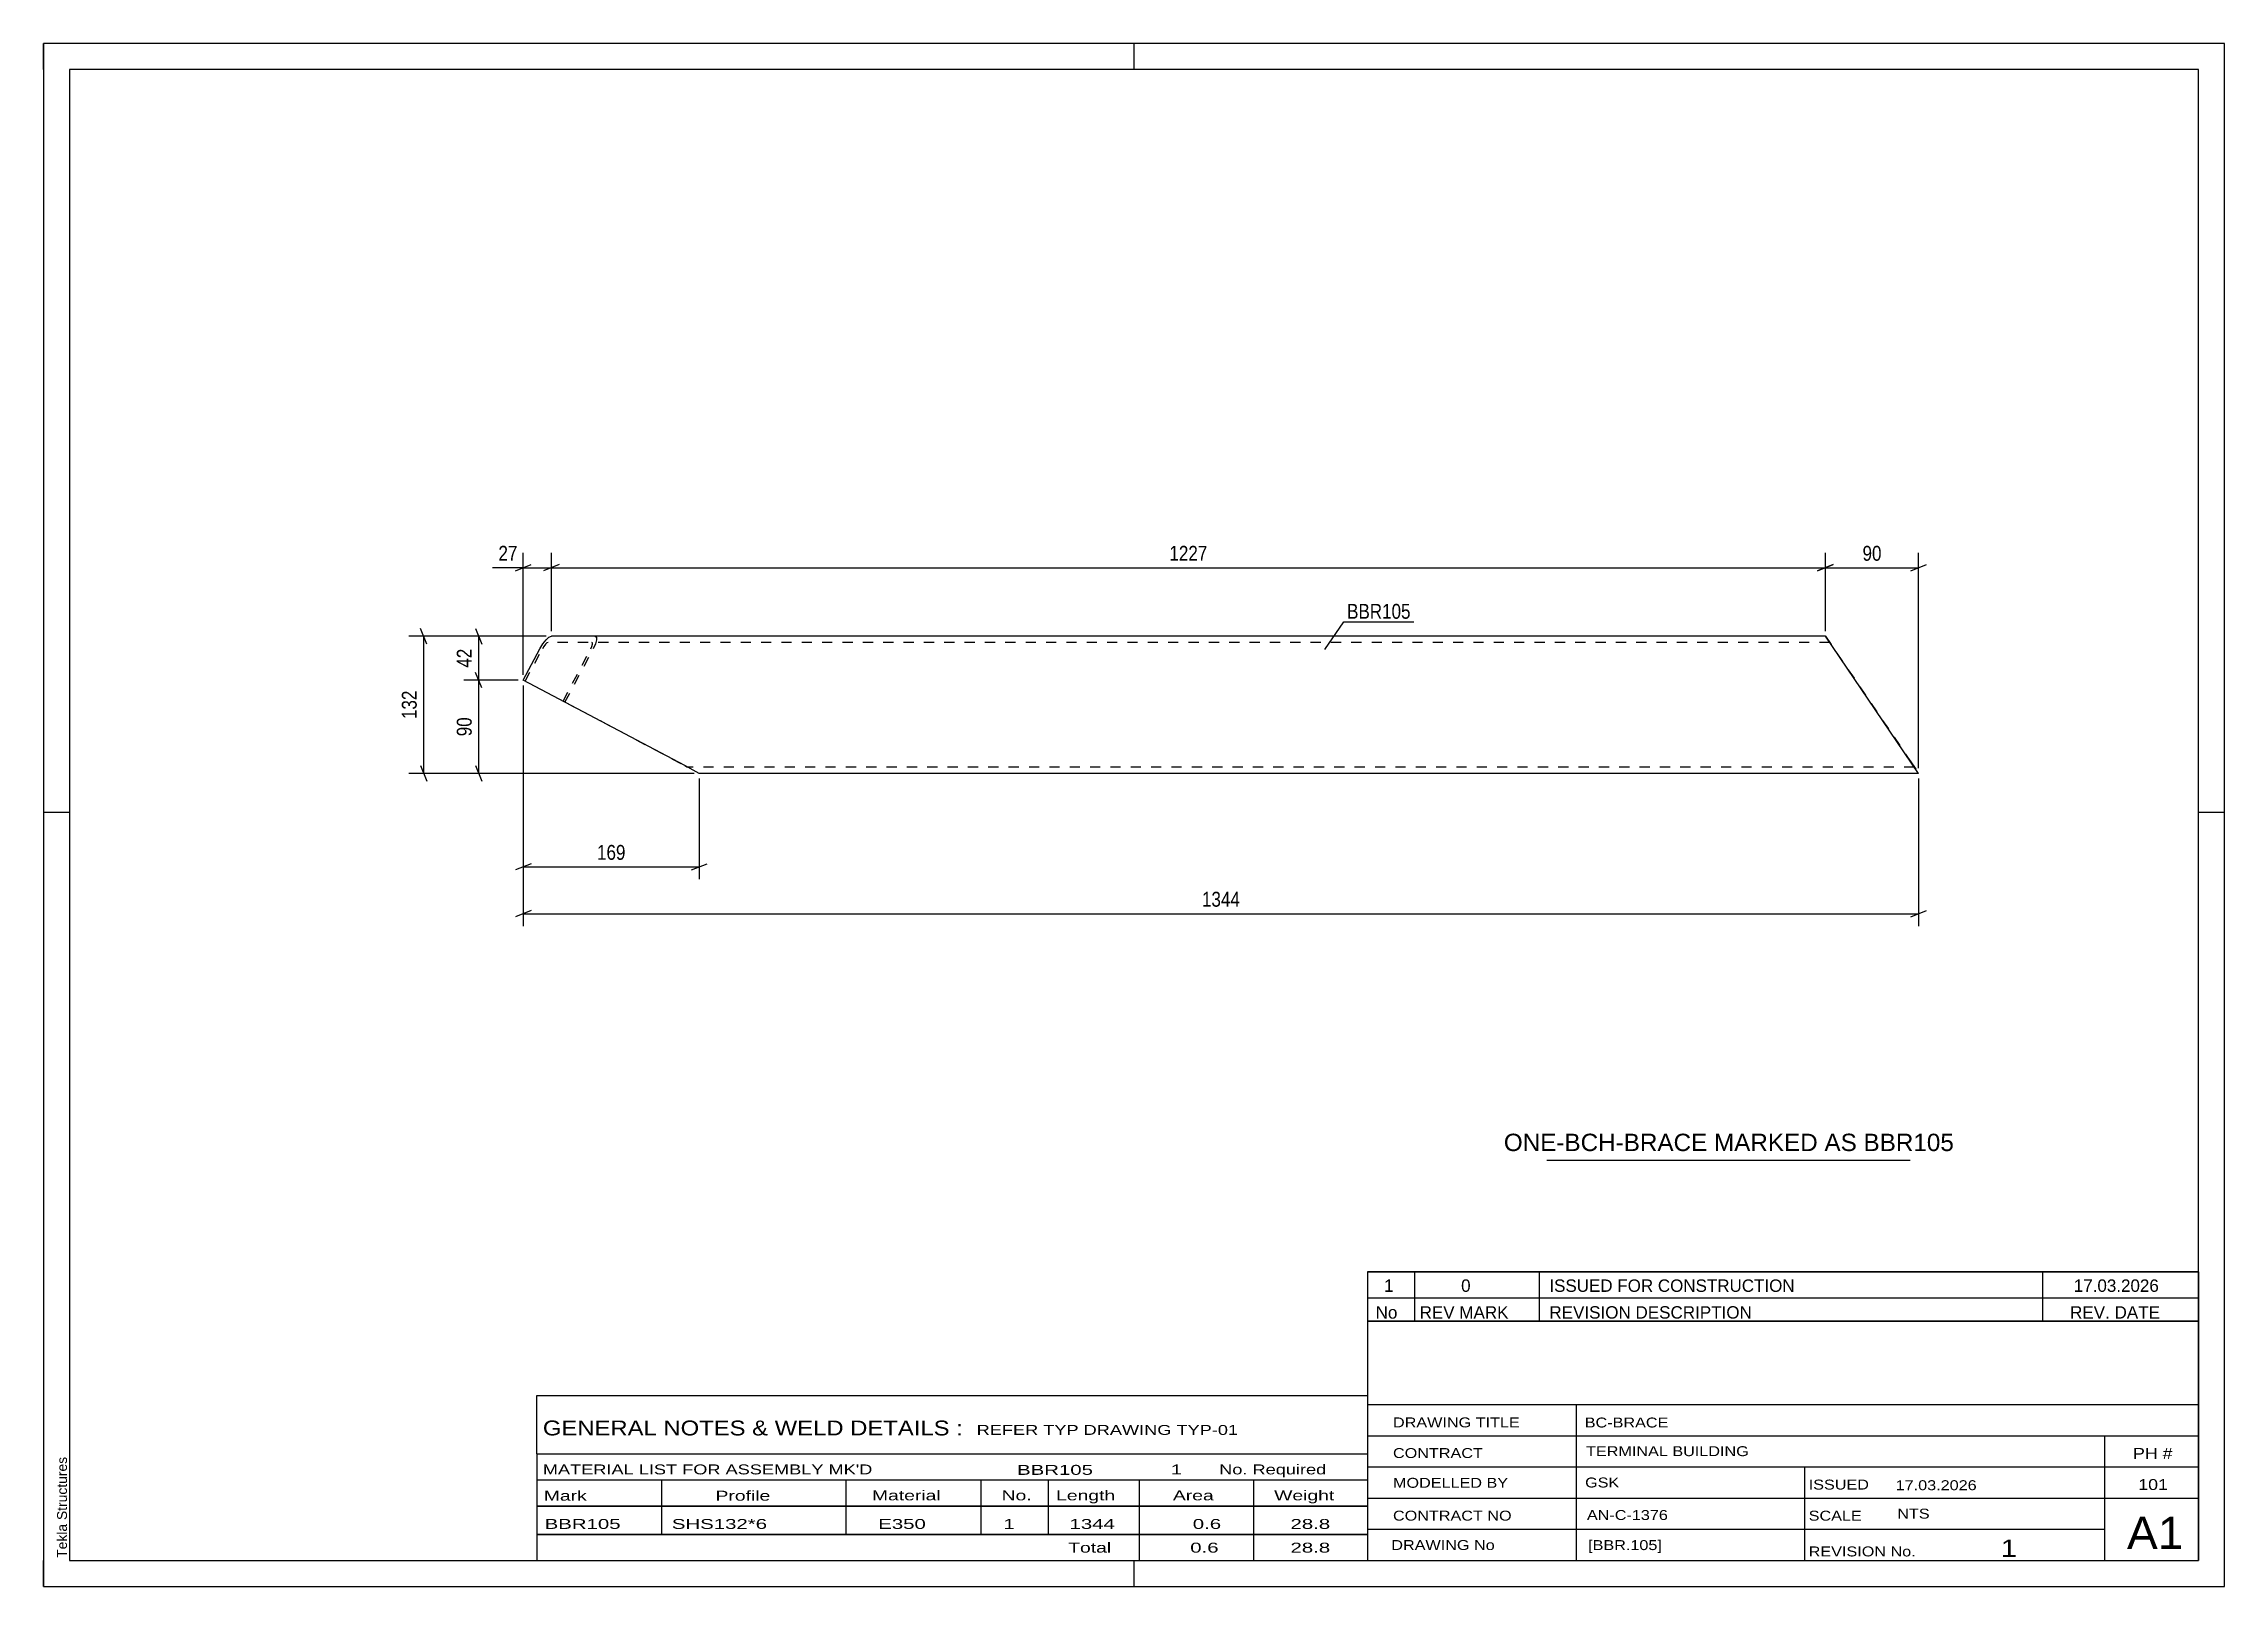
# Model space of a CAD drawing. Header units: millimetres. Extents: x 0 to 420, y 0 to 297.
import ezdxf

# ---------------------------------------------------------------- set-up
doc = ezdxf.new("R2010")
doc.units = ezdxf.units.MM
doc.linetypes.add('DXK_LINE_DOT2', pattern=[3.9198, 1.9599, -1.9599])
doc.styles.add('Arial', font='ARIAL.TTF', dxfattribs={"height": 0.2})
doc.styles.add('Arial Narrow', font='ARIALN.TTF', dxfattribs={"height": 0.2})

# ---------------------------------------------------------------- blocks, each defined once
blk = doc.blocks.new('Unknown-580741195-1161')
at = {"color": 5, "linetype": 'Continuous'}
for p, q in [((420, 297), (0, 297)), ((0, 297), (0, 0)), ((0, 292), (0, 297)), ((210, 292), (210, 297)), ((420, 0), (420, 297)), ((415, 292), (5, 292)), ((5, 292), (5, 5)), ((415, 5), (415, 292)), ((5, 149), (0, 149)), ((420, 149), (415, 149)), ((0, 0), (0, 5)), ((5, 5), (415, 5)), ((210, 0), (210, 5)), ((0, 0), (420, 0))]:
    blk.add_line(p, q, dxfattribs=at)
at = {"color": 174, "linetype": 'Continuous', "style": 'Arial'}
blk.add_text('Tekla Structures', height=1.9102, rotation=90, dxfattribs=at).set_placement((4.5, 5.5))
blk = doc.blocks.new('Part-580741195-1270 - 1252')
at = {"color": 2, "linetype": 'Continuous'}
for p, q in [((95.58, 180.52), (96.14, 181.43)), ((96.14, 181.43), (96.76, 182.21)), ((96.76, 182.21), (97.33, 182.73)), ((97.33, 182.73), (97.79, 182.92)), ((343.16, 182.92), (97.79, 182.92)), ((343.16, 182.92), (343.16, 182.92)), ((361.11, 156.52), (343.16, 182.92)), ((92.38, 174.46), (95.58, 180.52)), ((123.48, 158), (92.38, 174.46)), ((126.28, 156.52), (123.48, 158)), ((126.28, 156.52), (126.28, 156.52)), ((361.11, 156.52), (126.28, 156.52)), ((361.11, 156.52), (361.11, 156.52))]:
    blk.add_line(p, q, dxfattribs=at)
at = {"color": 7, "linetype": 'DXK_LINE_DOT2'}
for p, q in [((96.33, 180.97), (96.05, 180.52)), ((96.64, 181.36), (96.33, 180.97)), ((96.93, 181.62), (96.64, 181.36)), ((97.15, 181.72), (96.93, 181.62)), ((343.97, 181.72), (97.15, 181.72)), ((105.4, 180.52), (105.61, 180.97)), ((105.7, 181.62), (105.57, 181.72)), ((105.61, 180.97), (105.71, 181.36)), ((105.71, 181.43), (105.7, 181.62)), ((105.71, 181.36), (105.71, 181.43)), ((106.28, 181.43), (105.87, 180.52)), ((106.2, 182.92), (106.47, 182.73)), ((106.49, 182.21), (106.28, 181.43)), ((106.47, 182.73), (106.49, 182.21)), ((343.16, 182.92), (360.29, 157.72)), ((92.74, 174.27), (96.05, 180.52)), ((100.05, 170.4), (105.4, 180.52)), ((100.41, 170.21), (105.87, 180.52)), ((126.28, 156.52), (100.05, 170.4)), ((123.48, 158), (124.01, 157.72)), ((124.01, 157.72), (124.01, 157.72)), ((360.29, 157.72), (124.01, 157.72)), ((126.28, 156.52), (126.28, 156.52)), ((359.79, 158.46), (359.48, 158.92)), ((359.48, 158.92), (361.11, 156.52)), ((360.23, 157.81), (360.1, 158)), ((360.29, 157.72), (360.23, 157.81)), ((360.29, 157.72), (360.29, 157.72))]:
    blk.add_line(p, q, dxfattribs=at)
blk = doc.blocks.new('StraightDimension-580741195-1365 - 1252')
at = {"color": 7, "linetype": 'Continuous'}
for p, q in [((92.38, 173.46), (92.38, 127.1)), ((361.11, 155.52), (361.11, 127.1)), ((93.88, 130.1), (90.88, 128.9)), ((92.38, 129.5), (361.11, 129.5)), ((359.61, 128.9), (362.61, 130.1))]:
    blk.add_line(p, q, dxfattribs=at)
at = {"color": 0}
blk.add_wipeout([(231, 130.25), (231, 134.45), (222.49, 134.45), (222.49, 130.25)], dxfattribs=at)
at = {"color": 3, "style": 'Arial Narrow'}
blk.add_text('1344', height=2.863, dxfattribs=at).set_placement((223.09, 130.85))
blk = doc.blocks.new('StraightDimension-580741195-1533 - 1252')
at = {"color": 7, "linetype": 'Continuous'}
for p, q in [((96.79, 182.92), (80.94, 182.92)), ((83.19, 184.42), (84.39, 181.42)), ((83.79, 174.46), (83.79, 182.92)), ((91.38, 174.46), (80.94, 174.46)), ((84.39, 172.96), (83.19, 175.96))]:
    blk.add_line(p, q, dxfattribs=at)
at = {"color": 0}
blk.add_wipeout([(83.04, 181.11), (78.84, 181.11), (78.84, 176.26), (83.04, 176.26)], dxfattribs=at)
at = {"color": 3, "style": 'Arial Narrow'}
blk.add_text('42', height=2.863, rotation=90.0002, dxfattribs=at).set_placement((82.44, 176.86))
blk = doc.blocks.new('StraightDimension-580741195-1489 - 1252')
at = {"color": 7, "linetype": 'Continuous'}
for p, q in [((92.38, 175.46), (92.38, 198.95)), ((97.79, 183.92), (97.79, 198.95)), ((90.88, 195.5), (93.88, 196.7)), ((92.38, 196.1), (97.79, 196.1)), ((99.29, 196.7), (96.29, 195.5))]:
    blk.add_line(p, q, dxfattribs=at)
at = {"color": 0}
blk.add_wipeout([(91.85, 196.85), (91.85, 201.05), (87, 201.05), (87, 196.85)], dxfattribs=at)
at = {"color": 7, "linetype": 'Continuous'}
blk.add_line((92.38, 196.1), (86.47, 196.1), dxfattribs=at)
blk.add_line((92.38, 196.1), (86.47, 196.1), dxfattribs=at)
at = {"color": 3, "style": 'Arial Narrow'}
blk.add_text('27', height=2.863, dxfattribs=at).set_placement((87.6, 197.45))
blk = doc.blocks.new('StraightDimension-580741195-1382 - 1252')
at = {"color": 7, "linetype": 'Continuous'}
for p, q in [((92.38, 173.46), (92.38, 136.12)), ((126.28, 155.52), (126.28, 136.12)), ((93.88, 139.12), (90.88, 137.92)), ((124.78, 137.92), (127.78, 139.12)), ((92.38, 138.52), (126.28, 138.52))]:
    blk.add_line(p, q, dxfattribs=at)
at = {"color": 0}
blk.add_wipeout([(112.67, 139.27), (112.67, 143.47), (105.98, 143.47), (105.98, 139.27)], dxfattribs=at)
at = {"color": 3, "style": 'Arial Narrow'}
blk.add_text('169', height=2.863, dxfattribs=at).set_placement((106.58, 139.87))
blk = doc.blocks.new('StraightDimension-580741195-1487 - 1252')
at = {"color": 7, "linetype": 'Continuous'}
for p, q in [((343.16, 183.92), (343.16, 198.95)), ((361.11, 157.52), (361.11, 198.95)), ((344.66, 196.7), (341.66, 195.5)), ((343.16, 196.1), (361.11, 196.1)), ((359.61, 195.5), (362.61, 196.7))]:
    blk.add_line(p, q, dxfattribs=at)
at = {"color": 0}
blk.add_wipeout([(354.56, 196.85), (354.56, 201.05), (349.71, 201.05), (349.71, 196.85)], dxfattribs=at)
at = {"color": 3, "style": 'Arial Narrow'}
blk.add_text('90', height=2.863, dxfattribs=at).set_placement((350.31, 197.45))
blk = doc.blocks.new('StraightDimension-580741195-1488 - 1252')
at = {"color": 7, "linetype": 'Continuous'}
for p, q in [((97.79, 183.92), (97.79, 198.95)), ((343.16, 183.92), (343.16, 198.95)), ((99.29, 196.7), (96.29, 195.5)), ((97.79, 196.1), (343.16, 196.1)), ((341.66, 195.5), (344.66, 196.7))]:
    blk.add_line(p, q, dxfattribs=at)
at = {"color": 0}
blk.add_wipeout([(224.73, 196.85), (224.73, 201.05), (216.22, 201.05), (216.22, 196.85)], dxfattribs=at)
at = {"color": 3, "style": 'Arial Narrow'}
blk.add_text('1227', height=2.863, dxfattribs=at).set_placement((216.82, 197.45))
blk = doc.blocks.new('StraightDimension-580741195-1522 - 1252')
at = {"color": 7, "linetype": 'Continuous'}
for p, q in [((96.79, 182.92), (70.35, 182.92)), ((73.8, 181.42), (72.6, 184.42)), ((73.2, 156.52), (73.2, 182.92)), ((125.28, 156.52), (70.35, 156.52)), ((72.6, 158.02), (73.8, 155.02))]:
    blk.add_line(p, q, dxfattribs=at)
at = {"color": 0}
blk.add_wipeout([(72.45, 173.06), (68.25, 173.06), (68.25, 166.37), (72.45, 166.37)], dxfattribs=at)
at = {"color": 3, "style": 'Arial Narrow'}
blk.add_text('132', height=2.863, rotation=90.0002, dxfattribs=at).set_placement((71.85, 166.97))
blk = doc.blocks.new('StraightDimension-580741195-1534 - 1252')
at = {"color": 7, "linetype": 'Continuous'}
for p, q in [((91.38, 174.46), (80.94, 174.46)), ((84.39, 172.96), (83.19, 175.96)), ((83.79, 156.52), (83.79, 174.46)), ((125.28, 156.52), (80.94, 156.52)), ((83.19, 158.02), (84.39, 155.02))]:
    blk.add_line(p, q, dxfattribs=at)
at = {"color": 0}
blk.add_wipeout([(83.04, 167.91), (78.84, 167.91), (78.84, 163.06), (83.04, 163.06)], dxfattribs=at)
at = {"color": 3, "style": 'Arial Narrow'}
blk.add_text('90', height=2.863, rotation=90.0002, dxfattribs=at).set_placement((82.44, 163.66))
blk = doc.blocks.new('Unknown-580741195-1809')
at = {"color": 7, "linetype": 'Continuous'}
for p, q in [((255, 51.05), (255, 5)), ((255, 51.05), (415, 51.05)), ((415, 51), (415, 5)), ((255, 35), (415, 35)), ((295.14, 35), (295.14, 5)), ((255, 29), (415, 29)), ((397, 5.05), (397, 29.05)), ((255, 23), (415, 23)), ((339.14, 23), (339.14, 5)), ((255, 17), (415, 17)), ((255, 11), (397, 11)), ((255, 5), (415, 5))]:
    blk.add_line(p, q, dxfattribs=at)
at = {"color": 7, "style": 'Arial Narrow'}
for s, height, width, p in [('DRAWING TITLE', 1.9089, 1.425378, (259.88, 30.61)), ('BC-BRACE', 1.909, 1.425378, (296.81, 30.59)), ('CONTRACT', 1.909, 1.425378, (259.88, 24.71)), ('TERMINAL BUILDING', 1.9089, 1.425378, (297.06, 25.07)), ('MODELLED BY', 1.9089, 1.425378, (259.88, 18.98)), ('GSK', 1.909, 1.425378, (296.88, 19.04)), ('ISSUED', 1.909, 1.425378, (339.94, 18.64)), ('17.03.2026', 1.909, 1.425378, (356.69, 18.52)), ('CONTRACT NO', 1.9089, 1.425378, (259.88, 12.66)), ('AN-C-1376', 1.909, 1.425378, (297.23, 12.78)), ('SCALE', 1.909, 1.425378, (339.94, 12.65)), ('A1', 6.204, 1.25, (401.24, 7.2)), ('DRAWING No', 1.909, 1.425378, (259.56, 7)), ('[BBR.105]', 1.909, 1.425378, (297.46, 6.99)), ('1', 3.34, 1.5, (376.91, 5.68)), ('REVISION No.', 1.9089, 1.425378, (339.94, 5.77))]:
    blk.add_text(s, height=height, dxfattribs=dict(at, width=width)).set_placement(p)
at = {"color": 7, "linetype": 'Continuous', "style": 'Arial Narrow'}
for s, height, width, p in [('PH #', 2.1, 1.42538, (402.4, 24.55)), ('101', 2.1, 1.42538, (403.41, 18.55)), ('NTS', 1.909, 1.425378, (357, 13.05))]:
    blk.add_text(s, height=height, dxfattribs=dict(at, width=width)).set_placement(p)
blk = doc.blocks.new('Unknown-580741195-1810')
at = {"color": 7, "linetype": 'Continuous'}
for p, q in [((255, 60.55), (415, 60.55)), ((415, 60.55), (255, 60.55)), ((255, 60.55), (255, 55.55)), ((264, 60.55), (264, 55.55)), ((288, 60.55), (288, 55.55)), ((385, 60.55), (385, 55.55)), ((415, 60.55), (415, 55.55)), ((255, 55.55), (415, 55.55)), ((255, 55.55), (255, 51.05)), ((255, 55.55), (415, 55.55)), ((264, 55.55), (264, 51.05)), ((288, 55.55), (288, 51.05)), ((385, 55.55), (385, 51.05)), ((415, 55.55), (415, 51.05)), ((415, 51.05), (255, 51.05))]:
    blk.add_line(p, q, dxfattribs=at)
at = {"color": 7, "linetype": 'Continuous', "style": 'Arial Narrow'}
for s, height, width, p in [('1', 2.39, 1.196471, (258.16, 56.7)), ('0', 2.39, 1.196471, (273, 56.7)), ('ISSUED FOR CONSTRUCTION', 2.3861, 1.196471, (290, 56.7)), ('17.03.2026', 2.386, 1.196471, (391, 56.7)), ('No', 2.386, 1.2, (256.54, 51.55)), ('REV MARK', 2.386, 1.2, (265, 51.55)), ('REVISION DESCRIPTION', 2.3861, 1.2, (290, 51.55)), ('REV. DATE', 2.386, 1.2, (390.28, 51.55))]:
    blk.add_text(s, height=height, dxfattribs=dict(at, width=width)).set_placement(p)
blk = doc.blocks.new('Unknown-580741195-1811')
at = {"color": 7, "linetype": 'Continuous'}
for p, q in [((95, 36.75), (255, 36.75)), ((95, 25.5), (95, 36.75)), ((255, 36.75), (255, 25.5)), ((95, 25.5), (255, 25.5)), ((95, 25.5), (95, 20.5)), ((255, 25.5), (255, 20.5)), ((95, 20.5), (255, 20.5)), ((95, 20.5), (95, 15.5)), ((119, 20.5), (119, 15.5)), ((154.5, 20.5), (154.5, 15.5)), ((180.5, 20.5), (180.5, 15.5)), ((193.5, 20.5), (193.5, 15.5)), ((211, 20.5), (211, 15.5)), ((233, 20.5), (233, 15.5)), ((255, 20.5), (255, 15.5)), ((95, 15.5), (255, 15.5)), ((95, 15.45), (95, 10.05)), ((95, 15.45), (255, 15.45)), ((119, 15.5), (119, 10)), ((154.5, 15.5), (154.5, 10)), ((180.5, 15.5), (180.5, 10)), ((193.5, 15.5), (193.5, 10)), ((211, 15.5), (211, 10)), ((233, 15.5), (233, 10)), ((255, 15.45), (255, 10.05)), ((95, 10.05), (255, 10.05)), ((95, 10), (255, 10)), ((95, 10), (95, 5)), ((211, 10), (211, 5)), ((233, 10), (233, 5)), ((255, 10), (255, 5)), ((95, 5), (255, 5))]:
    blk.add_line(p, q, dxfattribs=at)
at = {"color": 7, "style": 'Arial Narrow'}
for s, height, width, p in [('GENERAL NOTES & WELD DETAILS :', 2.8633, 1.4, (96.15, 29.06)), ('REFER TYP DRAWING TYP-01', 1.9089, 1.6, (179.7, 29.16)), ("MATERIAL LIST FOR ASSEMBLY MK'D", 1.9089, 1.6, (96.15, 21.56)), ('BBR105', 1.909, 1.794707, (187.48, 21.47)), ('1', 1.91, 1.794707, (217.08, 21.56)), ('No. Required', 1.9089, 1.6, (226.41, 21.56)), ('Mark', 1.909, 1.7, (96.34, 16.5)), ('Profile', 1.909, 1.7, (129.41, 16.5)), ('Material', 1.909, 1.7, (159.54, 16.56)), ('No.', 1.909, 1.7, (184.5, 16.56)), ('Length', 1.909, 1.7, (195, 16.56)), ('Area', 1.909, 1.7, (217.5, 16.56)), ('Weight', 1.909, 1.7, (237, 16.56))]:
    blk.add_text(s, height=height, dxfattribs=dict(at, width=width)).set_placement(p)
at = {"color": 7, "linetype": 'Continuous', "style": 'Arial Narrow'}
for s, height, width, p in [('BBR105', 1.909, 1.794707, (96.5, 11.06)), ('SHS132*6', 1.909, 1.794707, (121, 11.06)), ('E350', 1.909, 1.794707, (160.74, 11.06)), ('1', 1.91, 1.794707, (184.86, 11.06)), ('1344', 1.909, 1.794707, (197.58, 11.06)), ('0.6', 1.909, 1.794707, (221.32, 11.06)), ('28.8', 1.909, 1.794707, (240.14, 11.06)), ('Total', 1.909, 1.7, (197.33, 6.5)), ('0.6', 1.909, 1.794707, (220.83, 6.5)), ('28.8', 1.909, 1.794707, (240.14, 6.5))]:
    blk.add_text(s, height=height, dxfattribs=dict(at, width=width)).set_placement(p)
blk = doc.blocks.new('Unknown-580741195-1812')
at = {"color": 7, "linetype": 'Continuous'}
blk.add_line((289.5, 82.05), (359.5, 82.05), dxfattribs=at)
at = {"color": 7, "style": 'Arial'}
blk.add_text('ONE-BCH-BRACE MARKED AS BBR105', height=3.3428, dxfattribs=at).set_placement((281.23, 83.8))
blk = doc.blocks.new('Mark-580741195-1265 - 1252')
at = {"color": 0}
blk.add_wipeout([(263.28, 186.28), (263.28, 189.28), (251.04, 189.28), (251.04, 186.28)], dxfattribs=at)
blk.add_wipeout([(263.28, 186.28), (263.28, 189.28), (251.04, 189.28), (251.04, 186.28)], dxfattribs=at)
at = {"color": 30, "linetype": 'Continuous'}
for p, q in [((246.76, 180.38), (250.44, 185.68)), ((250.44, 185.68), (263.88, 185.68))]:
    blk.add_line(p, q, dxfattribs=at)
at = {"color": 3, "style": 'Arial Narrow'}
blk.add_text('BBR105', height=2.863, dxfattribs=at).set_placement((251.04, 186.28))

msp = doc.modelspace()

# ---------------------------------------------------------------- block references
for name in ['Unknown-580741195-1161', 'Part-580741195-1270 - 1252', 'Unknown-580741195-1812', 'Unknown-580741195-1810', 'Unknown-580741195-1809', 'Unknown-580741195-1811']:
    msp.add_blockref(name, (0, 0))

# ---------------------------------------------------------------- next in the draw order: block references
msp.add_blockref('StraightDimension-580741195-1365 - 1252', (0, 0))

# ---------------------------------------------------------------- next in the draw order: block references
for name in ['StraightDimension-580741195-1487 - 1252', 'StraightDimension-580741195-1533 - 1252']:
    msp.add_blockref(name, (0, 0))

# ---------------------------------------------------------------- next in the draw order: block references
msp.add_blockref('StraightDimension-580741195-1489 - 1252', (0, 0))

# ---------------------------------------------------------------- next in the draw order: block references
for name in ['StraightDimension-580741195-1488 - 1252', 'StraightDimension-580741195-1382 - 1252']:
    msp.add_blockref(name, (0, 0))

# ---------------------------------------------------------------- next in the draw order: block references
for name in ['Mark-580741195-1265 - 1252', 'StraightDimension-580741195-1522 - 1252']:
    msp.add_blockref(name, (0, 0))

# ---------------------------------------------------------------- next in the draw order: block references
msp.add_blockref('StraightDimension-580741195-1534 - 1252', (0, 0))

doc.saveas('drawing.dxf')
